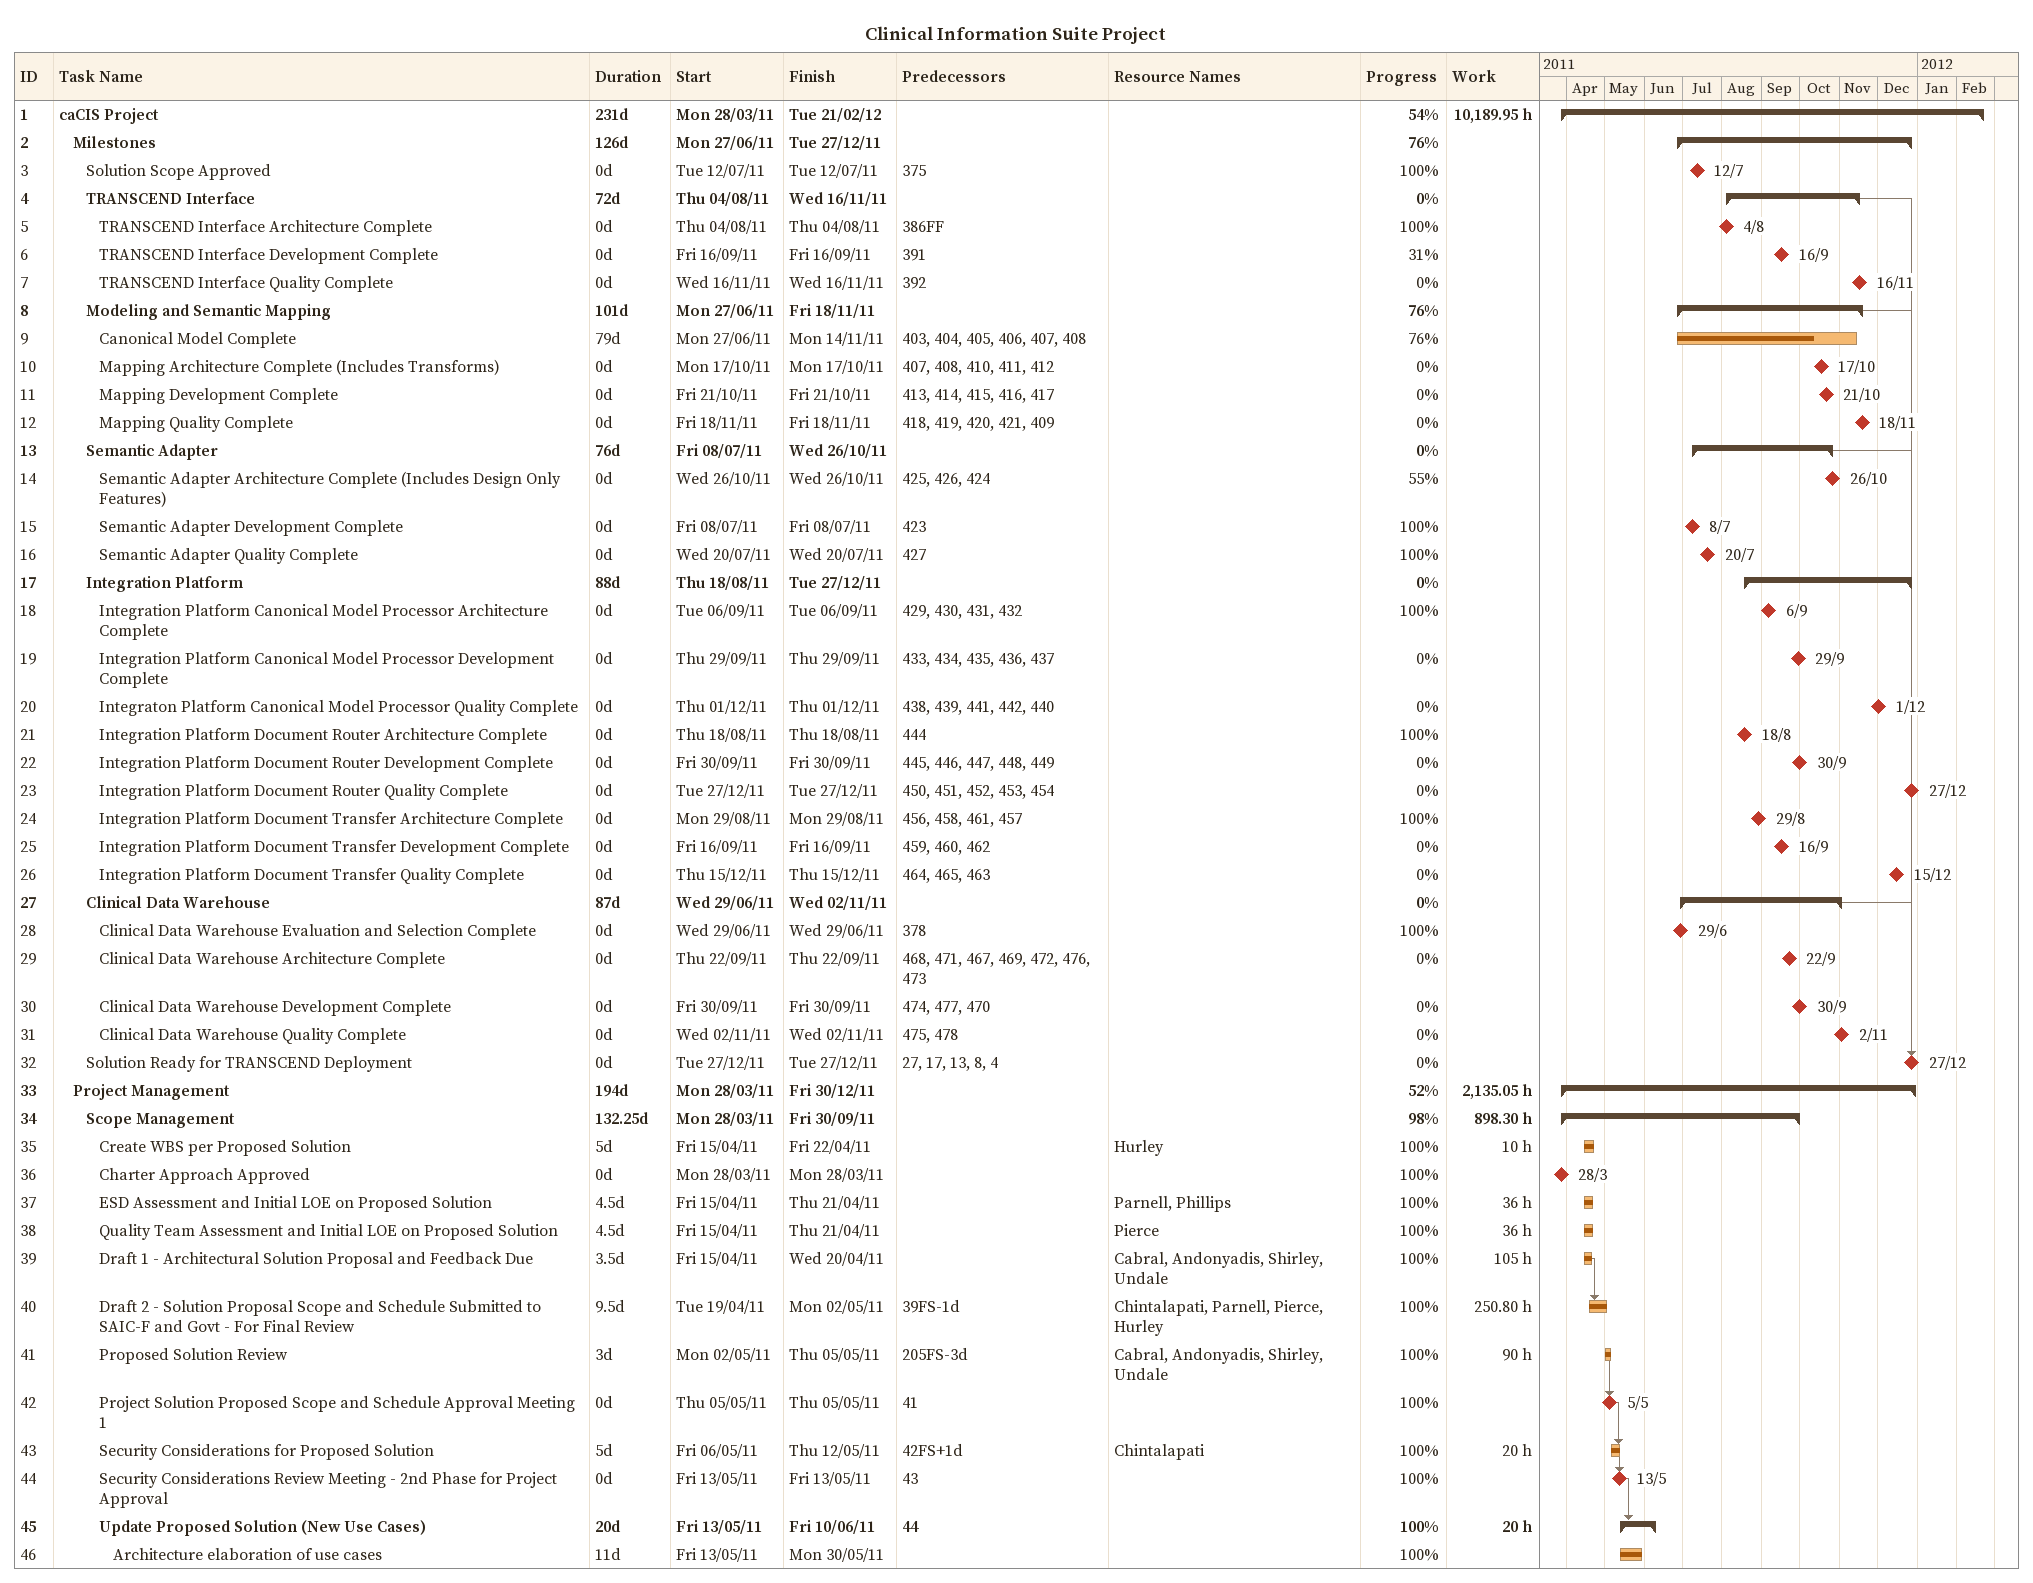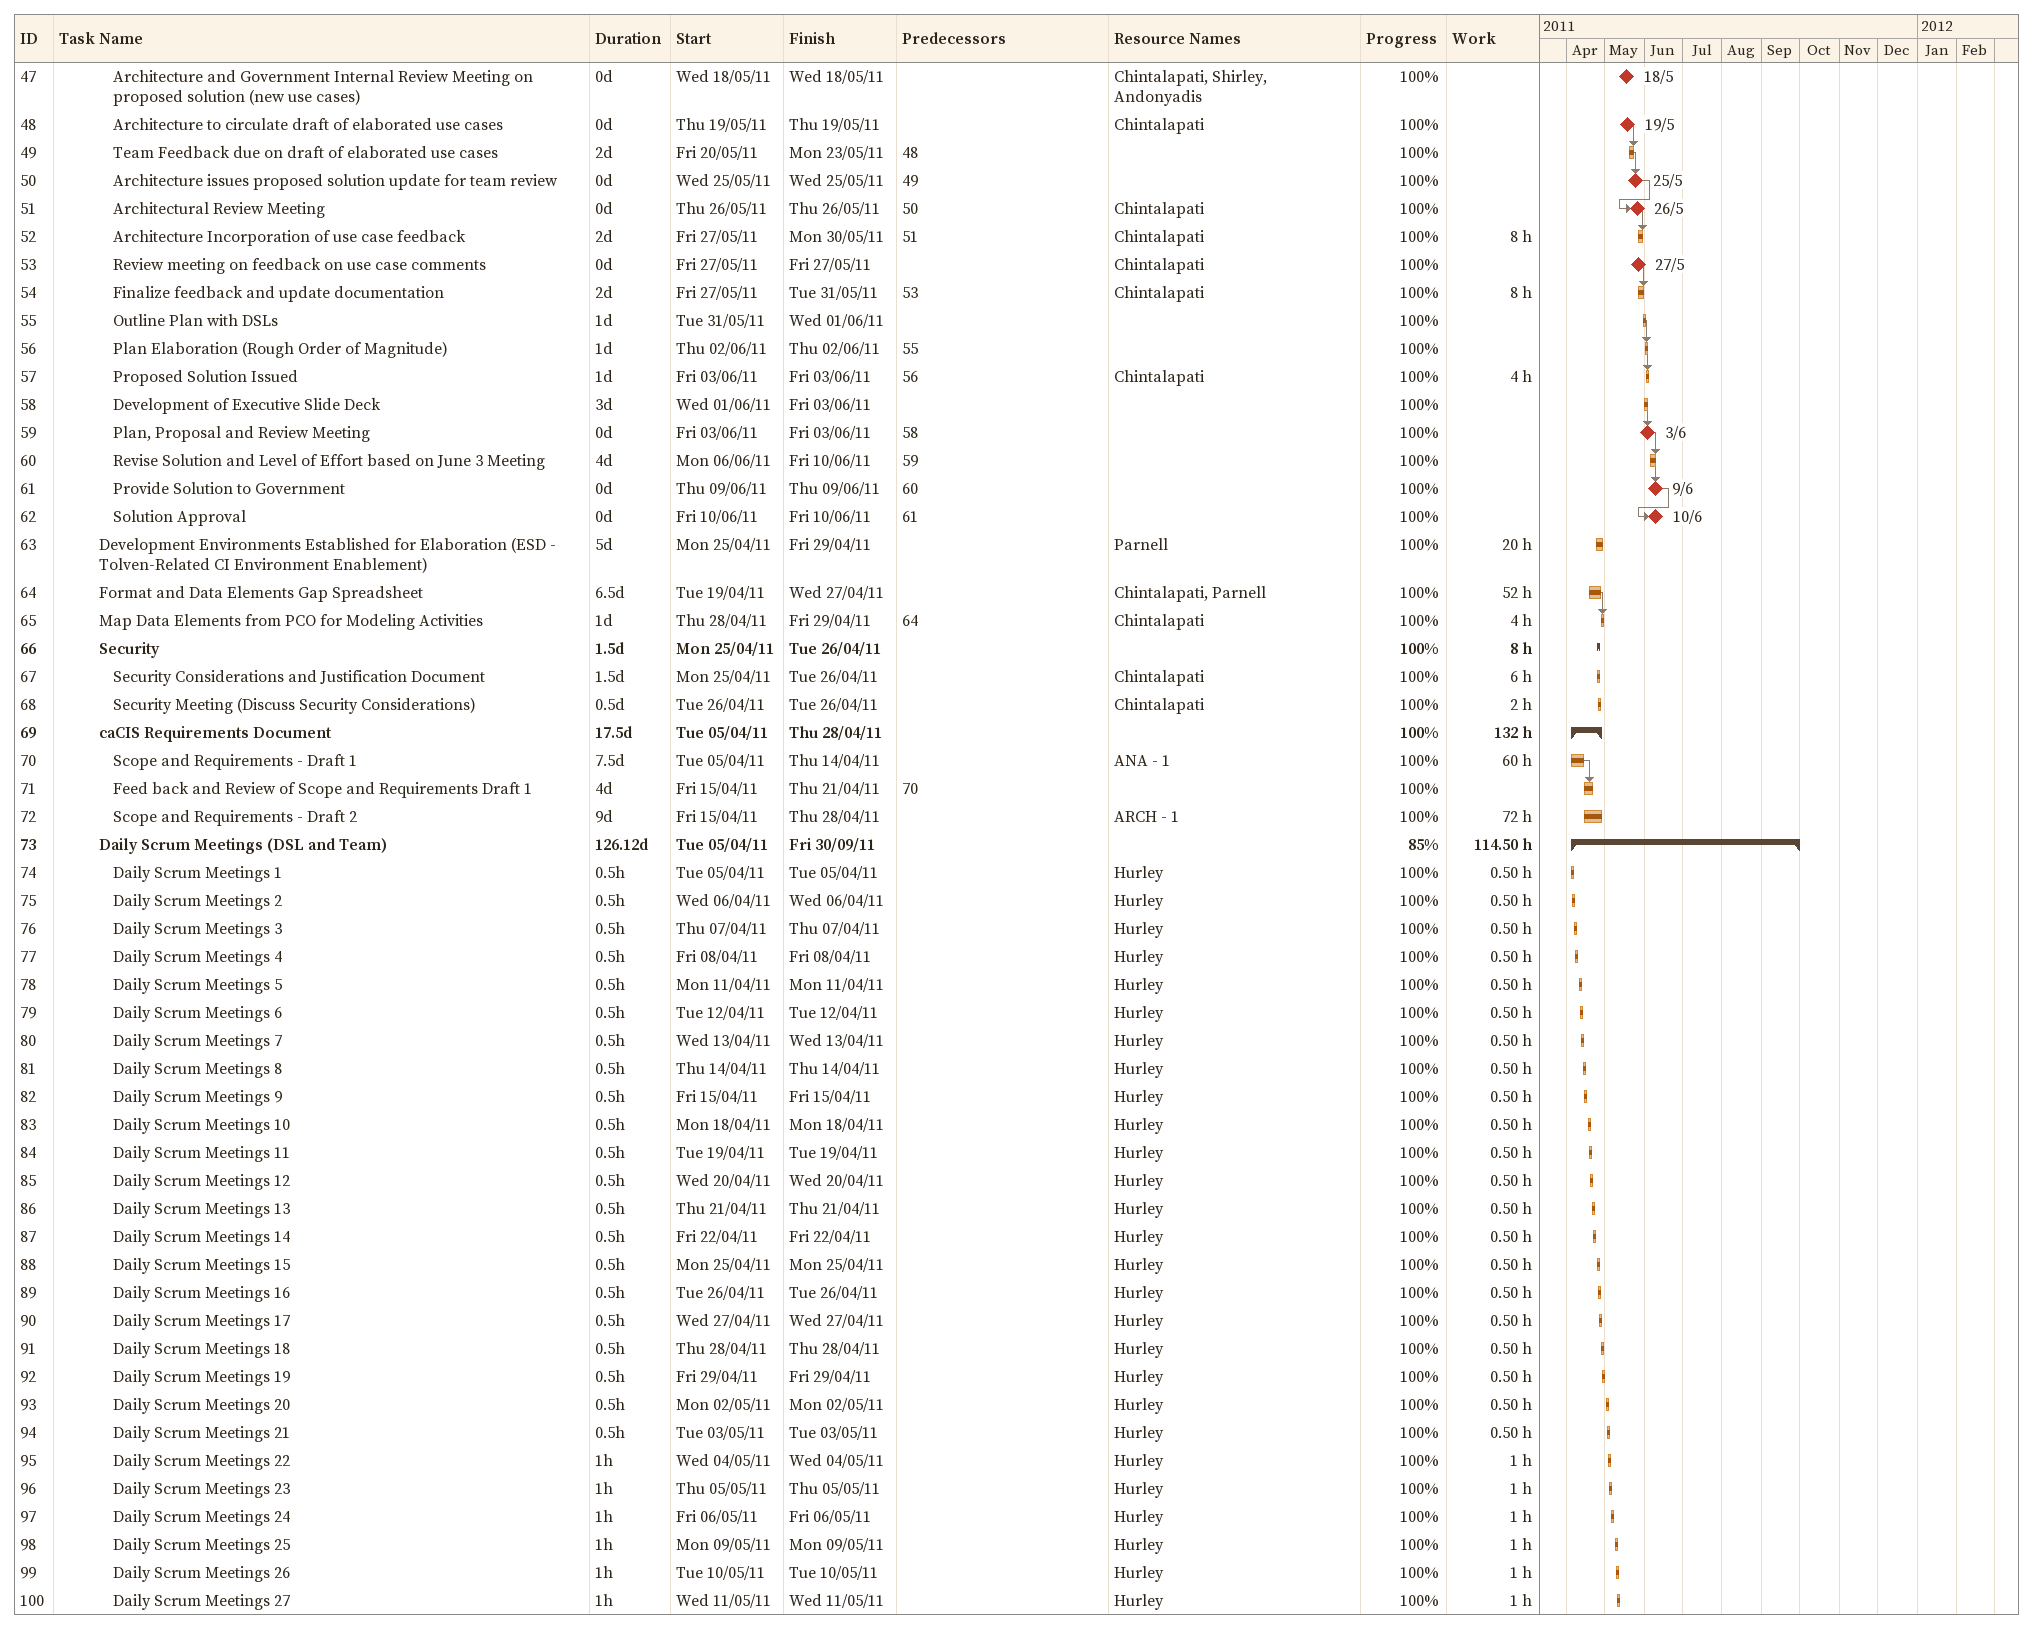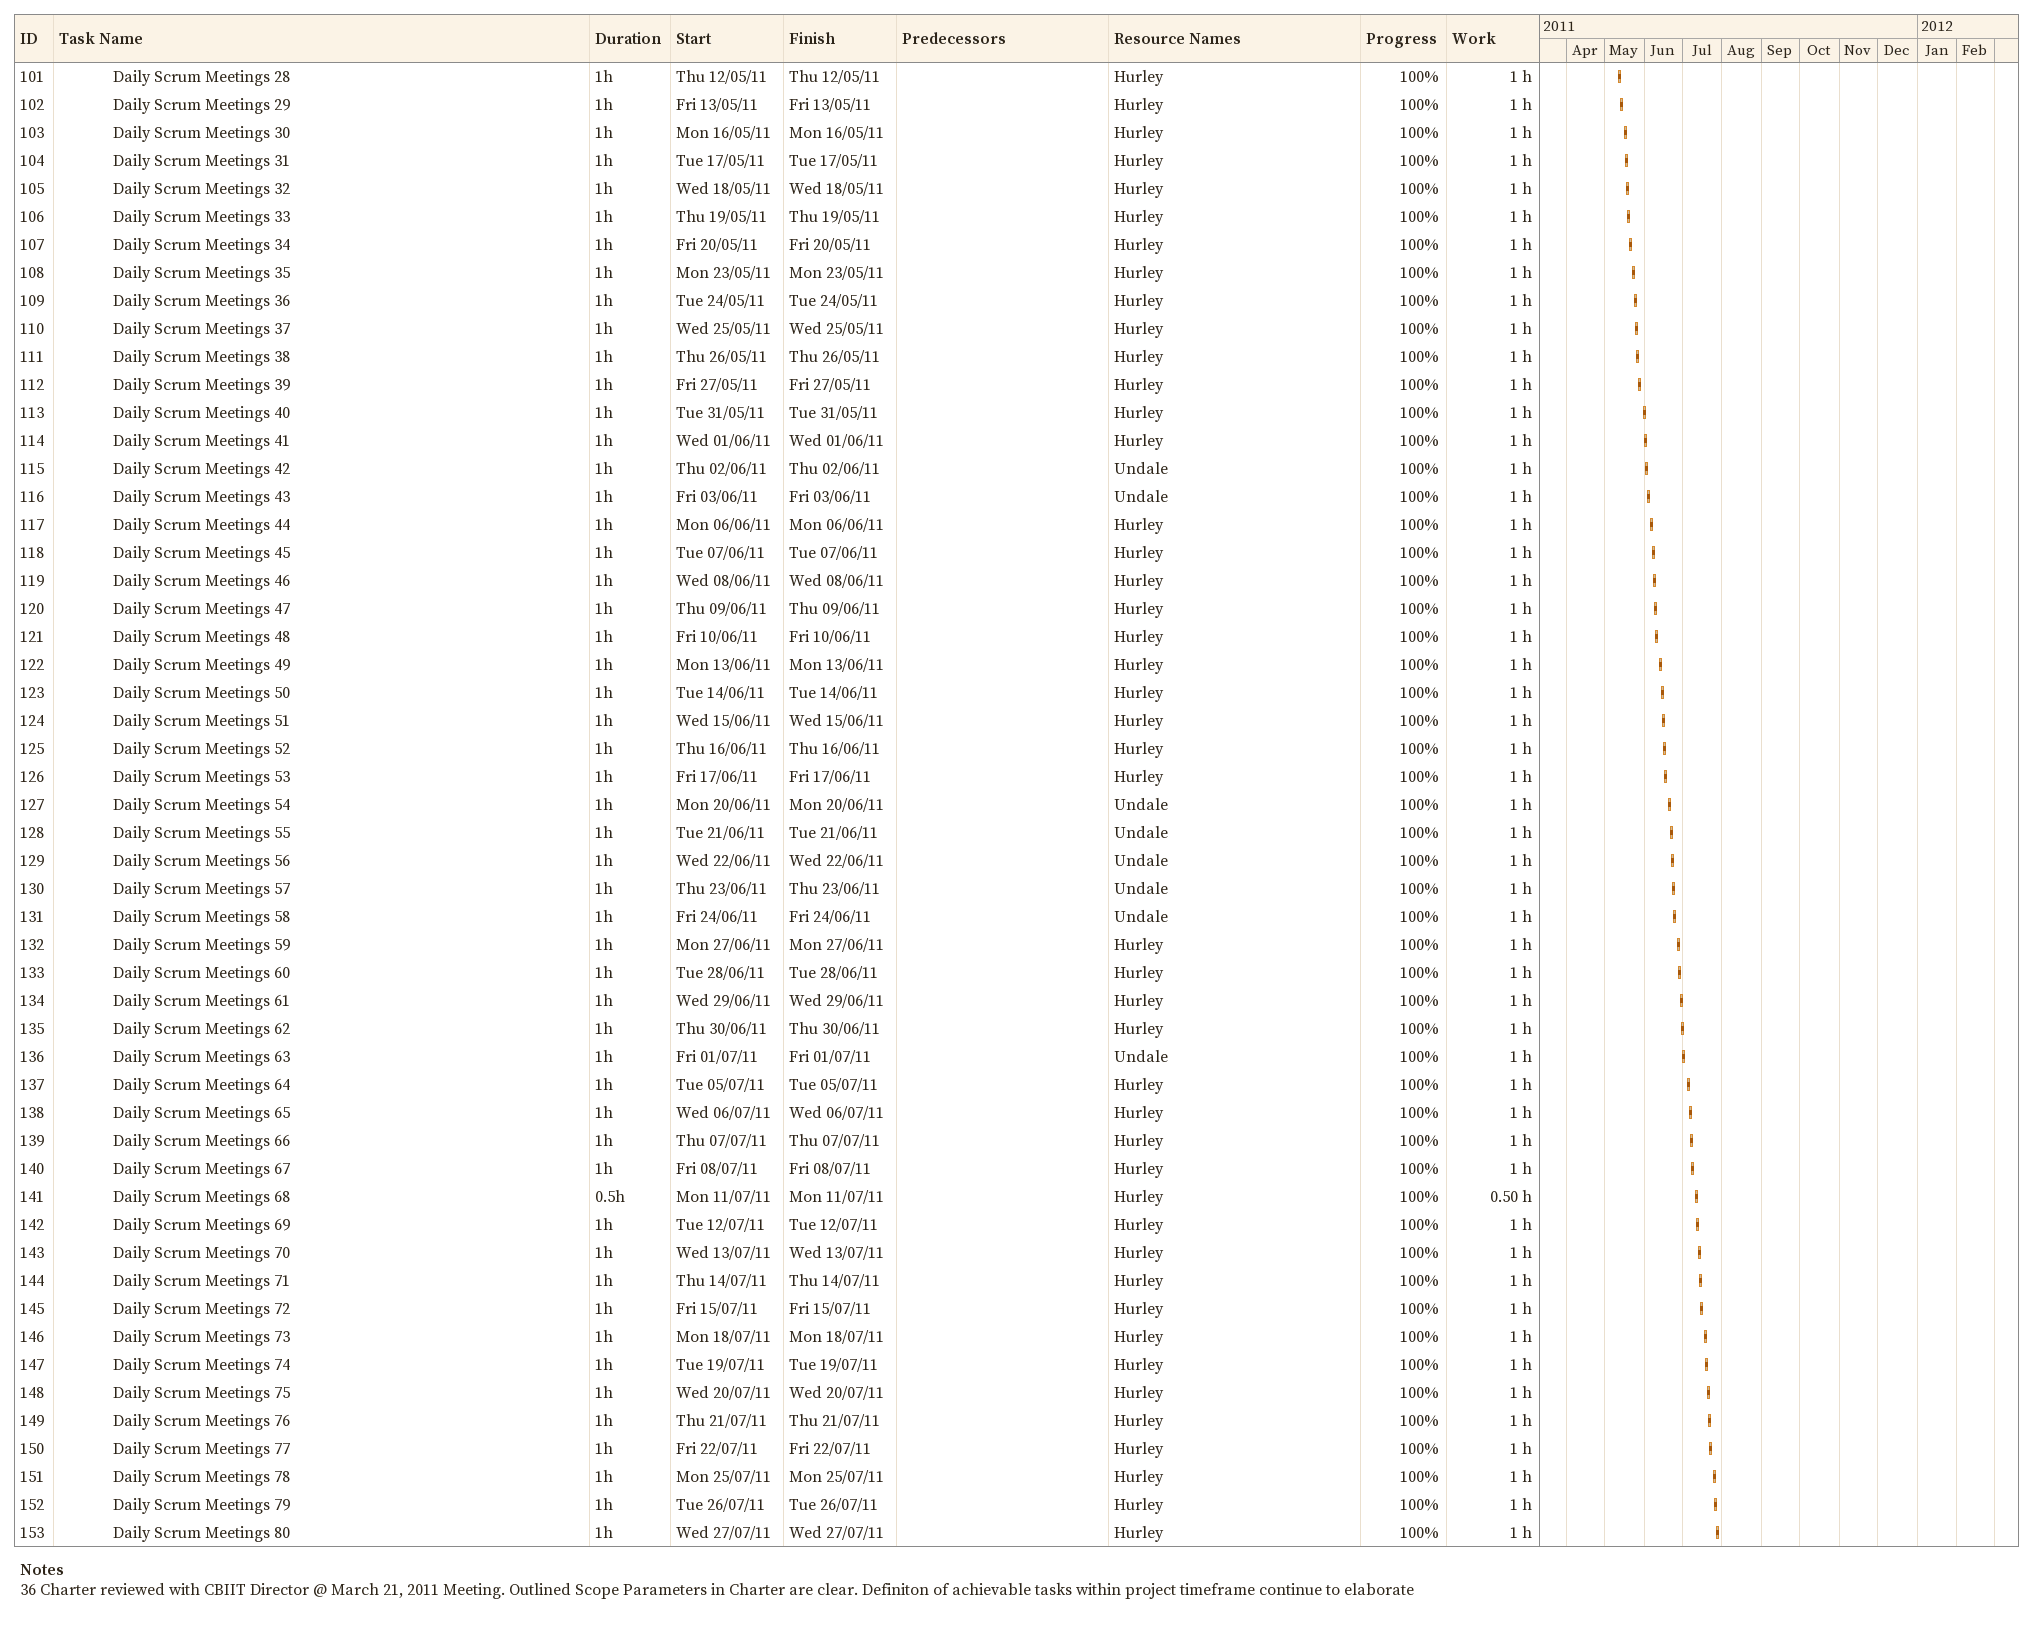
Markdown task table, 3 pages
Clinical Information Suite Project

| ID | Level | Task | Duration | Start | Finish | Predecessors | Resources | % complete | Work (h) |
|---|---|---|---|---|---|---|---|---|---|
| 1 | 1 | **caCIS Project** | 231d | 2011-03-28 | 2012-02-21 |  |  | 54 | 10189.95 |
| 2 | 2 | **Milestones** | 126d | 2011-06-27 | 2011-12-27 |  |  | 76 |  |
| 3 | 3 | Solution Scope Approved | 0d | 2011-07-12 | 2011-07-12 | 375 |  | 100 |  |
| 4 | 3 | **TRANSCEND Interface** | 72d | 2011-08-04 | 2011-11-16 |  |  | 0 |  |
| 5 | 4 | TRANSCEND Interface Architecture Complete | 0d | 2011-08-04 | 2011-08-04 | 386FF |  | 100 |  |
| 6 | 4 | TRANSCEND Interface Development Complete | 0d | 2011-09-16 | 2011-09-16 | 391 |  | 31 |  |
| 7 | 4 | TRANSCEND Interface Quality Complete | 0d | 2011-11-16 | 2011-11-16 | 392 |  | 0 |  |
| 8 | 3 | **Modeling and Semantic Mapping** | 101d | 2011-06-27 | 2011-11-18 |  |  | 76 |  |
| 9 | 4 | Canonical Model Complete | 79d | 2011-06-27 | 2011-11-14 | 403, 404, 405, 406, 407, 408 |  | 76 |  |
| 10 | 4 | Mapping Architecture Complete (Includes Transforms) | 0d | 2011-10-17 | 2011-10-17 | 407, 408, 410, 411, 412 |  | 0 |  |
| 11 | 4 | Mapping Development Complete | 0d | 2011-10-21 | 2011-10-21 | 413, 414, 415, 416, 417 |  | 0 |  |
| 12 | 4 | Mapping Quality Complete | 0d | 2011-11-18 | 2011-11-18 | 418, 419, 420, 421, 409 |  | 0 |  |
| 13 | 3 | **Semantic Adapter** | 76d | 2011-07-08 | 2011-10-26 |  |  | 0 |  |
| 14 | 4 | Semantic Adapter Architecture Complete (Includes Design Only Features) | 0d | 2011-10-26 | 2011-10-26 | 425, 426, 424 |  | 55 |  |
| 15 | 4 | Semantic Adapter Development Complete | 0d | 2011-07-08 | 2011-07-08 | 423 |  | 100 |  |
| 16 | 4 | Semantic Adapter Quality Complete | 0d | 2011-07-20 | 2011-07-20 | 427 |  | 100 |  |
| 17 | 3 | **Integration Platform** | 88d | 2011-08-18 | 2011-12-27 |  |  | 0 |  |
| 18 | 4 | Integration Platform Canonical Model Processor Architecture Complete | 0d | 2011-09-06 | 2011-09-06 | 429, 430, 431, 432 |  | 100 |  |
| 19 | 4 | Integration Platform Canonical Model Processor Development Complete | 0d | 2011-09-29 | 2011-09-29 | 433, 434, 435, 436, 437 |  | 0 |  |
| 20 | 4 | Integraton Platform Canonical Model Processor Quality Complete | 0d | 2011-12-01 | 2011-12-01 | 438, 439, 441, 442, 440 |  | 0 |  |
| 21 | 4 | Integration Platform Document Router Architecture Complete | 0d | 2011-08-18 | 2011-08-18 | 444 |  | 100 |  |
| 22 | 4 | Integration Platform Document Router Development Complete | 0d | 2011-09-30 | 2011-09-30 | 445, 446, 447, 448, 449 |  | 0 |  |
| 23 | 4 | Integration Platform Document Router Quality Complete | 0d | 2011-12-27 | 2011-12-27 | 450, 451, 452, 453, 454 |  | 0 |  |
| 24 | 4 | Integration Platform Document Transfer Architecture Complete | 0d | 2011-08-29 | 2011-08-29 | 456, 458, 461, 457 |  | 100 |  |
| 25 | 4 | Integration Platform Document Transfer Development Complete | 0d | 2011-09-16 | 2011-09-16 | 459, 460, 462 |  | 0 |  |
| 26 | 4 | Integration Platform Document Transfer Quality Complete | 0d | 2011-12-15 | 2011-12-15 | 464, 465, 463 |  | 0 |  |
| 27 | 3 | **Clinical Data Warehouse** | 87d | 2011-06-29 | 2011-11-02 |  |  | 0 |  |
| 28 | 4 | Clinical Data Warehouse Evaluation and Selection Complete | 0d | 2011-06-29 | 2011-06-29 | 378 |  | 100 |  |
| 29 | 4 | Clinical Data Warehouse Architecture Complete | 0d | 2011-09-22 | 2011-09-22 | 468, 471, 467, 469, 472, 476, 473 |  | 0 |  |
| 30 | 4 | Clinical Data Warehouse Development Complete | 0d | 2011-09-30 | 2011-09-30 | 474, 477, 470 |  | 0 |  |
| 31 | 4 | Clinical Data Warehouse Quality Complete | 0d | 2011-11-02 | 2011-11-02 | 475, 478 |  | 0 |  |
| 32 | 3 | Solution Ready for TRANSCEND Deployment | 0d | 2011-12-27 | 2011-12-27 | 27, 17, 13, 8, 4 |  | 0 |  |
| 33 | 2 | **Project Management** | 194d | 2011-03-28 | 2011-12-30 |  |  | 52 | 2135.05 |
| 34 | 3 | **Scope Management** | 132.25d | 2011-03-28 | 2011-09-30 |  |  | 98 | 898.30 |
| 35 | 4 | Create WBS per Proposed Solution | 5d | 2011-04-15 | 2011-04-22 |  | Hurley | 100 | 10 |
| 36 | 4 | Charter Approach Approved | 0d | 2011-03-28 | 2011-03-28 |  |  | 100 |  |
| 37 | 4 | ESD Assessment and Initial LOE on Proposed Solution | 4.5d | 2011-04-15 | 2011-04-21 |  | Parnell, Phillips | 100 | 36 |
| 38 | 4 | Quality Team Assessment and Initial LOE on Proposed Solution | 4.5d | 2011-04-15 | 2011-04-21 |  | Pierce | 100 | 36 |
| 39 | 4 | Draft 1 - Architectural Solution Proposal and Feedback Due | 3.5d | 2011-04-15 | 2011-04-20 |  | Cabral, Andonyadis, Shirley, Undale | 100 | 105 |
| 40 | 4 | Draft 2 - Solution Proposal Scope and Schedule Submitted to SAIC-F and Govt - For Final Review | 9.5d | 2011-04-19 | 2011-05-02 | 39FS-1d | Chintalapati, Parnell, Pierce, Hurley | 100 | 250.80 |
| 41 | 4 | Proposed Solution Review | 3d | 2011-05-02 | 2011-05-05 | 205FS-3d | Cabral, Andonyadis, Shirley, Undale | 100 | 90 |
| 42 | 4 | Project Solution Proposed Scope and Schedule Approval Meeting 1 | 0d | 2011-05-05 | 2011-05-05 | 41 |  | 100 |  |
| 43 | 4 | Security Considerations for Proposed Solution | 5d | 2011-05-06 | 2011-05-12 | 42FS+1d | Chintalapati | 100 | 20 |
| 44 | 4 | Security Considerations Review Meeting - 2nd Phase for Project Approval | 0d | 2011-05-13 | 2011-05-13 | 43 |  | 100 |  |
| 45 | 4 | **Update Proposed Solution (New Use Cases)** | 20d | 2011-05-13 | 2011-06-10 | 44 |  | 100 | 20 |
| 46 | 5 | Architecture elaboration of use cases | 11d | 2011-05-13 | 2011-05-30 |  |  | 100 |  |
| 47 | 5 | Architecture and Government Internal Review Meeting on proposed solution (new use cases) | 0d | 2011-05-18 | 2011-05-18 |  | Chintalapati, Shirley, Andonyadis | 100 |  |
| 48 | 5 | Architecture to circulate draft of elaborated use cases | 0d | 2011-05-19 | 2011-05-19 |  | Chintalapati | 100 |  |
| 49 | 5 | Team Feedback due on draft of elaborated use cases | 2d | 2011-05-20 | 2011-05-23 | 48 |  | 100 |  |
| 50 | 5 | Architecture issues proposed solution update for team review | 0d | 2011-05-25 | 2011-05-25 | 49 |  | 100 |  |
| 51 | 5 | Architectural Review Meeting | 0d | 2011-05-26 | 2011-05-26 | 50 | Chintalapati | 100 |  |
| 52 | 5 | Architecture Incorporation of use case feedback | 2d | 2011-05-27 | 2011-05-30 | 51 | Chintalapati | 100 | 8 |
| 53 | 5 | Review meeting on feedback on use case comments | 0d | 2011-05-27 | 2011-05-27 |  | Chintalapati | 100 |  |
| 54 | 5 | Finalize feedback and update documentation | 2d | 2011-05-27 | 2011-05-31 | 53 | Chintalapati | 100 | 8 |
| 55 | 5 | Outline Plan with DSLs | 1d | 2011-05-31 | 2011-06-01 |  |  | 100 |  |
| 56 | 5 | Plan Elaboration (Rough Order of Magnitude) | 1d | 2011-06-02 | 2011-06-02 | 55 |  | 100 |  |
| 57 | 5 | Proposed Solution Issued | 1d | 2011-06-03 | 2011-06-03 | 56 | Chintalapati | 100 | 4 |
| 58 | 5 | Development of Executive Slide Deck | 3d | 2011-06-01 | 2011-06-03 |  |  | 100 |  |
| 59 | 5 | Plan, Proposal and Review Meeting | 0d | 2011-06-03 | 2011-06-03 | 58 |  | 100 |  |
| 60 | 5 | Revise Solution and Level of Effort based on June 3 Meeting | 4d | 2011-06-06 | 2011-06-10 | 59 |  | 100 |  |
| 61 | 5 | Provide Solution to Government | 0d | 2011-06-09 | 2011-06-09 | 60 |  | 100 |  |
| 62 | 5 | Solution Approval | 0d | 2011-06-10 | 2011-06-10 | 61 |  | 100 |  |
| 63 | 4 | Development Environments Established for Elaboration (ESD - Tolven-Related CI Environment Enablement) | 5d | 2011-04-25 | 2011-04-29 |  | Parnell | 100 | 20 |
| 64 | 4 | Format and Data Elements Gap Spreadsheet | 6.5d | 2011-04-19 | 2011-04-27 |  | Chintalapati, Parnell | 100 | 52 |
| 65 | 4 | Map Data Elements from PCO for Modeling Activities | 1d | 2011-04-28 | 2011-04-29 | 64 | Chintalapati | 100 | 4 |
| 66 | 4 | **Security** | 1.5d | 2011-04-25 | 2011-04-26 |  |  | 100 | 8 |
| 67 | 5 | Security Considerations and Justification Document | 1.5d | 2011-04-25 | 2011-04-26 |  | Chintalapati | 100 | 6 |
| 68 | 5 | Security Meeting (Discuss Security Considerations) | 0.5d | 2011-04-26 | 2011-04-26 |  | Chintalapati | 100 | 2 |
| 69 | 4 | **caCIS Requirements Document** | 17.5d | 2011-04-05 | 2011-04-28 |  |  | 100 | 132 |
| 70 | 5 | Scope and Requirements - Draft 1 | 7.5d | 2011-04-05 | 2011-04-14 |  | ANA - 1 | 100 | 60 |
| 71 | 5 | Feed back and Review of Scope and Requirements Draft 1 | 4d | 2011-04-15 | 2011-04-21 | 70 |  | 100 |  |
| 72 | 5 | Scope and Requirements - Draft 2 | 9d | 2011-04-15 | 2011-04-28 |  | ARCH - 1 | 100 | 72 |
| 73 | 4 | **Daily Scrum Meetings (DSL and Team)** | 126.12d | 2011-04-05 | 2011-09-30 |  |  | 85 | 114.50 |
| 74 | 5 | Daily Scrum Meetings 1 | 0.5h | 2011-04-05 | 2011-04-05 |  | Hurley | 100 | 0.50 |
| 75 | 5 | Daily Scrum Meetings 2 | 0.5h | 2011-04-06 | 2011-04-06 |  | Hurley | 100 | 0.50 |
| 76 | 5 | Daily Scrum Meetings 3 | 0.5h | 2011-04-07 | 2011-04-07 |  | Hurley | 100 | 0.50 |
| 77 | 5 | Daily Scrum Meetings 4 | 0.5h | 2011-04-08 | 2011-04-08 |  | Hurley | 100 | 0.50 |
| 78 | 5 | Daily Scrum Meetings 5 | 0.5h | 2011-04-11 | 2011-04-11 |  | Hurley | 100 | 0.50 |
| 79 | 5 | Daily Scrum Meetings 6 | 0.5h | 2011-04-12 | 2011-04-12 |  | Hurley | 100 | 0.50 |
| 80 | 5 | Daily Scrum Meetings 7 | 0.5h | 2011-04-13 | 2011-04-13 |  | Hurley | 100 | 0.50 |
| 81 | 5 | Daily Scrum Meetings 8 | 0.5h | 2011-04-14 | 2011-04-14 |  | Hurley | 100 | 0.50 |
| 82 | 5 | Daily Scrum Meetings 9 | 0.5h | 2011-04-15 | 2011-04-15 |  | Hurley | 100 | 0.50 |
| 83 | 5 | Daily Scrum Meetings 10 | 0.5h | 2011-04-18 | 2011-04-18 |  | Hurley | 100 | 0.50 |
| 84 | 5 | Daily Scrum Meetings 11 | 0.5h | 2011-04-19 | 2011-04-19 |  | Hurley | 100 | 0.50 |
| 85 | 5 | Daily Scrum Meetings 12 | 0.5h | 2011-04-20 | 2011-04-20 |  | Hurley | 100 | 0.50 |
| 86 | 5 | Daily Scrum Meetings 13 | 0.5h | 2011-04-21 | 2011-04-21 |  | Hurley | 100 | 0.50 |
| 87 | 5 | Daily Scrum Meetings 14 | 0.5h | 2011-04-22 | 2011-04-22 |  | Hurley | 100 | 0.50 |
| 88 | 5 | Daily Scrum Meetings 15 | 0.5h | 2011-04-25 | 2011-04-25 |  | Hurley | 100 | 0.50 |
| 89 | 5 | Daily Scrum Meetings 16 | 0.5h | 2011-04-26 | 2011-04-26 |  | Hurley | 100 | 0.50 |
| 90 | 5 | Daily Scrum Meetings 17 | 0.5h | 2011-04-27 | 2011-04-27 |  | Hurley | 100 | 0.50 |
| 91 | 5 | Daily Scrum Meetings 18 | 0.5h | 2011-04-28 | 2011-04-28 |  | Hurley | 100 | 0.50 |
| 92 | 5 | Daily Scrum Meetings 19 | 0.5h | 2011-04-29 | 2011-04-29 |  | Hurley | 100 | 0.50 |
| 93 | 5 | Daily Scrum Meetings 20 | 0.5h | 2011-05-02 | 2011-05-02 |  | Hurley | 100 | 0.50 |
| 94 | 5 | Daily Scrum Meetings 21 | 0.5h | 2011-05-03 | 2011-05-03 |  | Hurley | 100 | 0.50 |
| 95 | 5 | Daily Scrum Meetings 22 | 1h | 2011-05-04 | 2011-05-04 |  | Hurley | 100 | 1 |
| 96 | 5 | Daily Scrum Meetings 23 | 1h | 2011-05-05 | 2011-05-05 |  | Hurley | 100 | 1 |
| 97 | 5 | Daily Scrum Meetings 24 | 1h | 2011-05-06 | 2011-05-06 |  | Hurley | 100 | 1 |
| 98 | 5 | Daily Scrum Meetings 25 | 1h | 2011-05-09 | 2011-05-09 |  | Hurley | 100 | 1 |
| 99 | 5 | Daily Scrum Meetings 26 | 1h | 2011-05-10 | 2011-05-10 |  | Hurley | 100 | 1 |
| 100 | 5 | Daily Scrum Meetings 27 | 1h | 2011-05-11 | 2011-05-11 |  | Hurley | 100 | 1 |
| 101 | 5 | Daily Scrum Meetings 28 | 1h | 2011-05-12 | 2011-05-12 |  | Hurley | 100 | 1 |
| 102 | 5 | Daily Scrum Meetings 29 | 1h | 2011-05-13 | 2011-05-13 |  | Hurley | 100 | 1 |
| 103 | 5 | Daily Scrum Meetings 30 | 1h | 2011-05-16 | 2011-05-16 |  | Hurley | 100 | 1 |
| 104 | 5 | Daily Scrum Meetings 31 | 1h | 2011-05-17 | 2011-05-17 |  | Hurley | 100 | 1 |
| 105 | 5 | Daily Scrum Meetings 32 | 1h | 2011-05-18 | 2011-05-18 |  | Hurley | 100 | 1 |
| 106 | 5 | Daily Scrum Meetings 33 | 1h | 2011-05-19 | 2011-05-19 |  | Hurley | 100 | 1 |
| 107 | 5 | Daily Scrum Meetings 34 | 1h | 2011-05-20 | 2011-05-20 |  | Hurley | 100 | 1 |
| 108 | 5 | Daily Scrum Meetings 35 | 1h | 2011-05-23 | 2011-05-23 |  | Hurley | 100 | 1 |
| 109 | 5 | Daily Scrum Meetings 36 | 1h | 2011-05-24 | 2011-05-24 |  | Hurley | 100 | 1 |
| 110 | 5 | Daily Scrum Meetings 37 | 1h | 2011-05-25 | 2011-05-25 |  | Hurley | 100 | 1 |
| 111 | 5 | Daily Scrum Meetings 38 | 1h | 2011-05-26 | 2011-05-26 |  | Hurley | 100 | 1 |
| 112 | 5 | Daily Scrum Meetings 39 | 1h | 2011-05-27 | 2011-05-27 |  | Hurley | 100 | 1 |
| 113 | 5 | Daily Scrum Meetings 40 | 1h | 2011-05-31 | 2011-05-31 |  | Hurley | 100 | 1 |
| 114 | 5 | Daily Scrum Meetings 41 | 1h | 2011-06-01 | 2011-06-01 |  | Hurley | 100 | 1 |
| 115 | 5 | Daily Scrum Meetings 42 | 1h | 2011-06-02 | 2011-06-02 |  | Undale | 100 | 1 |
| 116 | 5 | Daily Scrum Meetings 43 | 1h | 2011-06-03 | 2011-06-03 |  | Undale | 100 | 1 |
| 117 | 5 | Daily Scrum Meetings 44 | 1h | 2011-06-06 | 2011-06-06 |  | Hurley | 100 | 1 |
| 118 | 5 | Daily Scrum Meetings 45 | 1h | 2011-06-07 | 2011-06-07 |  | Hurley | 100 | 1 |
| 119 | 5 | Daily Scrum Meetings 46 | 1h | 2011-06-08 | 2011-06-08 |  | Hurley | 100 | 1 |
| 120 | 5 | Daily Scrum Meetings 47 | 1h | 2011-06-09 | 2011-06-09 |  | Hurley | 100 | 1 |
| 121 | 5 | Daily Scrum Meetings 48 | 1h | 2011-06-10 | 2011-06-10 |  | Hurley | 100 | 1 |
| 122 | 5 | Daily Scrum Meetings 49 | 1h | 2011-06-13 | 2011-06-13 |  | Hurley | 100 | 1 |
| 123 | 5 | Daily Scrum Meetings 50 | 1h | 2011-06-14 | 2011-06-14 |  | Hurley | 100 | 1 |
| 124 | 5 | Daily Scrum Meetings 51 | 1h | 2011-06-15 | 2011-06-15 |  | Hurley | 100 | 1 |
| 125 | 5 | Daily Scrum Meetings 52 | 1h | 2011-06-16 | 2011-06-16 |  | Hurley | 100 | 1 |
| 126 | 5 | Daily Scrum Meetings 53 | 1h | 2011-06-17 | 2011-06-17 |  | Hurley | 100 | 1 |
| 127 | 5 | Daily Scrum Meetings 54 | 1h | 2011-06-20 | 2011-06-20 |  | Undale | 100 | 1 |
| 128 | 5 | Daily Scrum Meetings 55 | 1h | 2011-06-21 | 2011-06-21 |  | Undale | 100 | 1 |
| 129 | 5 | Daily Scrum Meetings 56 | 1h | 2011-06-22 | 2011-06-22 |  | Undale | 100 | 1 |
| 130 | 5 | Daily Scrum Meetings 57 | 1h | 2011-06-23 | 2011-06-23 |  | Undale | 100 | 1 |
| 131 | 5 | Daily Scrum Meetings 58 | 1h | 2011-06-24 | 2011-06-24 |  | Undale | 100 | 1 |
| 132 | 5 | Daily Scrum Meetings 59 | 1h | 2011-06-27 | 2011-06-27 |  | Hurley | 100 | 1 |
| 133 | 5 | Daily Scrum Meetings 60 | 1h | 2011-06-28 | 2011-06-28 |  | Hurley | 100 | 1 |
| 134 | 5 | Daily Scrum Meetings 61 | 1h | 2011-06-29 | 2011-06-29 |  | Hurley | 100 | 1 |
| 135 | 5 | Daily Scrum Meetings 62 | 1h | 2011-06-30 | 2011-06-30 |  | Hurley | 100 | 1 |
| 136 | 5 | Daily Scrum Meetings 63 | 1h | 2011-07-01 | 2011-07-01 |  | Undale | 100 | 1 |
| 137 | 5 | Daily Scrum Meetings 64 | 1h | 2011-07-05 | 2011-07-05 |  | Hurley | 100 | 1 |
| 138 | 5 | Daily Scrum Meetings 65 | 1h | 2011-07-06 | 2011-07-06 |  | Hurley | 100 | 1 |
| 139 | 5 | Daily Scrum Meetings 66 | 1h | 2011-07-07 | 2011-07-07 |  | Hurley | 100 | 1 |
| 140 | 5 | Daily Scrum Meetings 67 | 1h | 2011-07-08 | 2011-07-08 |  | Hurley | 100 | 1 |
| 141 | 5 | Daily Scrum Meetings 68 | 0.5h | 2011-07-11 | 2011-07-11 |  | Hurley | 100 | 0.50 |
| 142 | 5 | Daily Scrum Meetings 69 | 1h | 2011-07-12 | 2011-07-12 |  | Hurley | 100 | 1 |
| 143 | 5 | Daily Scrum Meetings 70 | 1h | 2011-07-13 | 2011-07-13 |  | Hurley | 100 | 1 |
| 144 | 5 | Daily Scrum Meetings 71 | 1h | 2011-07-14 | 2011-07-14 |  | Hurley | 100 | 1 |
| 145 | 5 | Daily Scrum Meetings 72 | 1h | 2011-07-15 | 2011-07-15 |  | Hurley | 100 | 1 |
| 146 | 5 | Daily Scrum Meetings 73 | 1h | 2011-07-18 | 2011-07-18 |  | Hurley | 100 | 1 |
| 147 | 5 | Daily Scrum Meetings 74 | 1h | 2011-07-19 | 2011-07-19 |  | Hurley | 100 | 1 |
| 148 | 5 | Daily Scrum Meetings 75 | 1h | 2011-07-20 | 2011-07-20 |  | Hurley | 100 | 1 |
| 149 | 5 | Daily Scrum Meetings 76 | 1h | 2011-07-21 | 2011-07-21 |  | Hurley | 100 | 1 |
| 150 | 5 | Daily Scrum Meetings 77 | 1h | 2011-07-22 | 2011-07-22 |  | Hurley | 100 | 1 |
| 151 | 5 | Daily Scrum Meetings 78 | 1h | 2011-07-25 | 2011-07-25 |  | Hurley | 100 | 1 |
| 152 | 5 | Daily Scrum Meetings 79 | 1h | 2011-07-26 | 2011-07-26 |  | Hurley | 100 | 1 |
| 153 | 5 | Daily Scrum Meetings 80 | 1h | 2011-07-27 | 2011-07-27 |  | Hurley | 100 | 1 |

Notes
- 36: Charter reviewed with CBIIT Director @ March 21, 2011 Meeting. Outlined Scope Parameters in Charter are clear. Definiton of achievable tasks within project timeframe continue to elaborate
